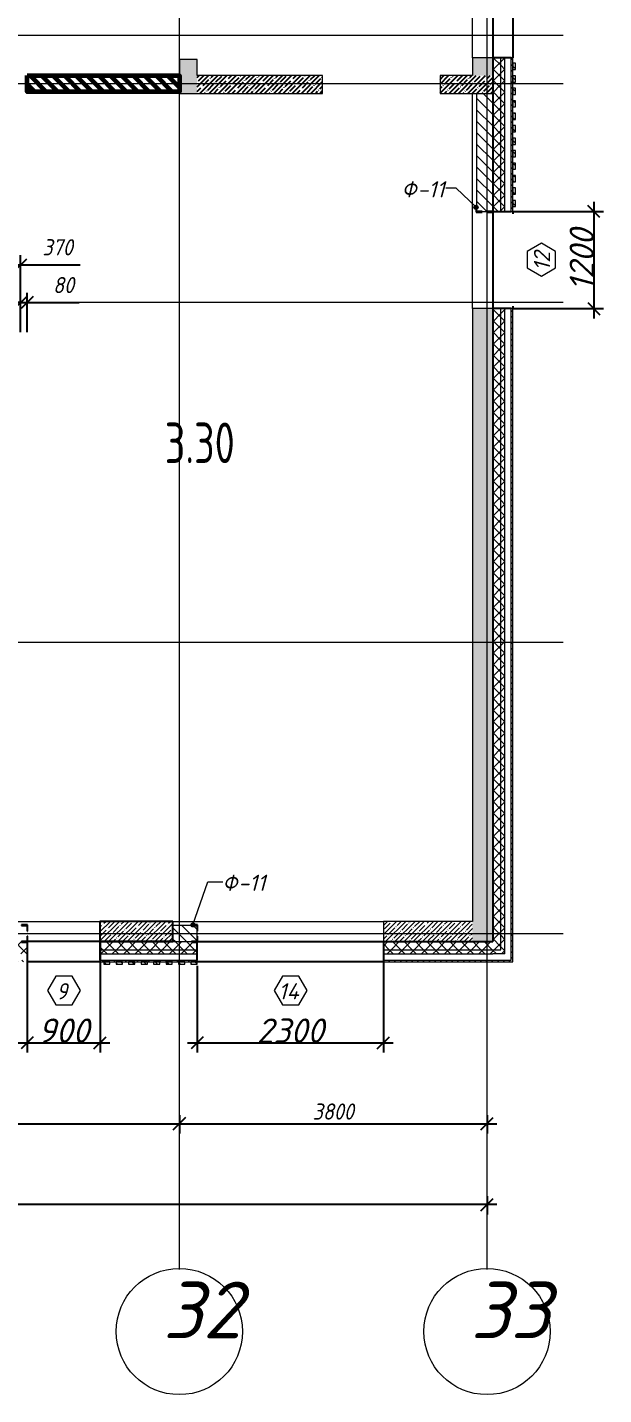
# Model space of a CAD drawing. Header units: millimetres. Extents: x 12986 to 523328, y -9759 to 30092.
# Drawn here: x 514764 to 521881, y -9567 to 7326 of the extents above; entities that cross this region are included whole.
import ezdxf

# ---------------------------------------------------------------- set-up
doc = ezdxf.new("R2010")
doc.units = ezdxf.units.MM
for name, color, linetype, lineweight in [('5) Блок ячеистый', 160, 'Continuous', 60), ('A-ANNO-DIMS', 7, 'Continuous', 9), ('A-AREA-IDEN', 7, 'Continuous', 9), ('A-DETL', 7, 'Continuous', 9), ('A-GENM-1', 7, 'Continuous', 25), ('A-GENM-IDEN', 7, 'Continuous', 9), ('A-GLAZ-IDEN', 7, 'Continuous', 9), ('A-WALL', 7, 'Continuous', 5), ('A-WALL-1', 7, 'Continuous', 25), ('A-WALL-FNSH-1', 7, 'Continuous', 9), ('A-WALL-FNSH-2', 7, 'Continuous', 5), ('A-WALL-PATT-1', 7, 'Continuous', 5), ('I-WALL', 7, 'Continuous', 5), ('S-COLS-1', 7, 'Continuous', 5), ('S-COLS-2', 7, 'Continuous', 25), ('Оси', 7, 'Continuous', 9), ('Оси-1', 7, 'Continuous', 20)]:
    doc.layers.add(name, color=color, linetype=linetype, lineweight=lineweight)
for name, color, linetype, lineweight, true_color in [('A-WALL-11', 7, 'Continuous', 13, 0x800000), ('A-WALL-2', 7, 'Continuous', 13, 0x000000), ('A-WALL-3', 7, 'Continuous', 5, 0x000000), ('A-WALL-PATT-2', 7, 'Continuous', 5, 0xce0000)]:
    doc.layers.add(name, color=color, linetype=linetype, lineweight=lineweight, true_color=true_color)
doc.styles.add('ISOCPEUR_I', font='isocpeui.ttf', dxfattribs={"height": 250})
doc.styles.add('ISOCPEUR_I_2', font='isocpeui.ttf', dxfattribs={"height": 300})
doc.styles.add('ISOCPEUR_I_3', font='isocpeui.ttf', dxfattribs={"width": 0.9, "height": 200})
doc.styles.add('СПДС', font='ГОСТ тип А.ttf', dxfattribs={"width": 0.9})
doc.dimstyles.new('ISO-2_0_0_9К_СРЕДНИЙ_2', dxfattribs={"dimscale": 304.8, "dimtxt": 199.196235, "dimasz": 0.492126, "dimexe": 0.393701, "dimexo": 0, "dimgap": 0, "dimtad": 1, "dimdec": 0, "dimzin": 0, "dimdsep": 46, "dimtxsty": 'ISOCPEUR_I_2', "dimblk1": 'OBLIQUE', "dimblk2": 'OBLIQUE', "dimsah": 1, "dimcen": 0.09, "dimdle": 0.393701, "dimazin": 0, "dimtfac": 1, "dimtdec": 4, "dimtix": 1, "dimtmove": 0, "dimatfit": 3, "dimfxl": 1, "dimtvp": 1, "dimtolj": 1, "dimtzin": 0, "dimarcsym": 2})
doc.dimstyles.new('ISO-2_0_0_9К_СРЕДНИЙ_ФОН', dxfattribs={"dimscale": 304.8, "dimtxt": 199.196235, "dimasz": 0.492126, "dimexe": 0.393701, "dimexo": 0, "dimgap": 0.164042, "dimtad": 1, "dimdec": 0, "dimdsep": 46, "dimtxsty": 'ISOCPEUR_I_3', "dimblk1": 'OBLIQUE', "dimblk2": 'OBLIQUE', "dimsah": 1, "dimcen": 0.09, "dimdle": 0.393701, "dimazin": 0, "dimtfac": 1, "dimtdec": 4, "dimtix": 1, "dimtmove": 1, "dimatfit": 3, "dimfxl": 1, "dimtvp": 1, "dimtfill": 1, "dimtolj": 1, "dimtzin": 0, "dimarcsym": 2})
doc.dimstyles.new('ISO-2_0_0_9К_СРЕДНИЙ_ФОН_1', dxfattribs={"dimscale": 304.8, "dimtxt": 199.196235, "dimasz": 0.492126, "dimexe": 0.393701, "dimexo": 0, "dimgap": 0.164042, "dimtad": 1, "dimdec": 0, "dimdsep": 46, "dimtxsty": 'ISOCPEUR_I_3', "dimblk1": 'OBLIQUE', "dimblk2": 'OBLIQUE', "dimsah": 1, "dimcen": 0.09, "dimdle": 0.393701, "dimazin": 0, "dimtfac": 1, "dimtdec": 4, "dimtix": 1, "dimtmove": 0, "dimatfit": 3, "dimfxl": 1, "dimtvp": 1, "dimtfill": 1, "dimtolj": 1, "dimtzin": 0, "dimarcsym": 2})
doc.dimstyles.new('ISO-2_0_0_9К_СРЕДНИЙ_ФОН_2', dxfattribs={"dimscale": 304.8, "dimtxt": 199.196235, "dimasz": 0.492126, "dimexe": 0.393701, "dimexo": 0, "dimgap": 0.164042, "dimtad": 1, "dimdec": 0, "dimdsep": 46, "dimtxsty": 'ISOCPEUR_I_3', "dimblk1": 'OBLIQUE', "dimblk2": 'OBLIQUE', "dimsah": 1, "dimcen": 0.09, "dimdle": 0.393701, "dimazin": 0, "dimtfac": 1, "dimtdec": 4, "dimtix": 1, "dimtmove": 2, "dimatfit": 3, "dimfxl": 1, "dimtvp": 1, "dimtfill": 1, "dimtolj": 1, "dimtzin": 0, "dimarcsym": 2})
pattern_1 = [(135, (395430.81, -3869.25), (-70.71068, -70.71068), [])]
pattern_2 = [(45, (395430.81, -3869.25), (-57.024626, 57.024626), []), (45, (395487.83, -3869.25), (-57.024626, 57.024626), [100.806, -20.161, 3.353, -16.808])]
pattern_3 = [(135, (395430.81, -3869.254), (-35.35534, -35.35534), [])]
pattern_4 = [(45, (395430.81, -3869.25), (-70.71068, 70.71068), []), (135, (395430.81, -3869.25), (-70.71068, -70.71068), [])]

# ---------------------------------------------------------------- blocks, each defined once
blk = doc.blocks.new('Фахверк_СКБ_Уголок - Ф-11_200х2500 h-28441216-АР1_1_Кладочный план 3 этажа')
at = {"layer": 'A-GENM-1'}
for p, q in [((200, 156), (125, 156)), ((125, 156), (125, 81)), ((125, 81), (131, 81)), ((131, 19), (125, 19)), ((125, 19), (125, -56)), ((131, 81), (131, 150)), ((131, 150), (200, 150)), ((131, -50), (131, 19)), ((200, 150), (200, 156)), ((125, -56), (200, -56)), ((200, -50), (131, -50)), ((200, -56), (200, -50))]:
    blk.add_line(p, q, dxfattribs=at)
blk = doc.blocks.new('Ось сетки - Круг_Ø6_00__ISO-2_5_0_9K_ кружки поменьше-23056867-АР1_1_Кладочный план 3 этажа')
at = {"layer": 'Оси'}
blk.add_circle((0, 0), 2.6, dxfattribs=at)
blk = doc.blocks.new('_Oblique')
at = {"color": 0, "linetype": 'ByBlock', "lineweight": -2}
blk.add_line((-0.5, -0.5), (0.5, 0.5), dxfattribs=at)
blk = doc.blocks.new('*D3427')
at = {"layer": 'A-ANNO-DIMS', "color": 0, "lineweight": -2, "transparency": 16777216}
for p, q in [((511271, -6219), (516761, -6219)), ((511391, -6113), (511391, -6339)), ((516641, -6113), (516641, -6339))]:
    blk.add_line(p, q, dxfattribs=at)
at = {"layer": 'Defpoints', "color": 0, "transparency": 16777216}
for p in [(511391, -6113), (516641, -6113), (516641, -6219)]:
    blk.add_point(p, dxfattribs=at)
at = {"layer": 'A-ANNO-DIMS', "color": 0, "lineweight": -2, "transparency": 16777216, "xscale": 150, "yscale": 150, "zscale": 150, "rotation": 180}
blk.add_blockref('_Oblique', (511391, -6219), dxfattribs=at)
at = {"layer": 'A-ANNO-DIMS', "color": 0, "lineweight": -2, "transparency": 16777216, "xscale": 150, "yscale": 150, "zscale": 150}
blk.add_blockref('_Oblique', (516641, -6219), dxfattribs=at)
at = {"layer": 'A-ANNO-DIMS', "color": 0, "transparency": 16777216, "insert": (514016, -6069), "char_height": 200, "width": 606.78, "attachment_point": 5, "style": 'ISOCPEUR_I_3', "bg_fill": 3, "box_fill_scale": 1.1, "bg_fill_color": 256, "bg_fill_true_color": 13158600, "bg_fill_transparency": 0}
blk.add_mtext('\\A1;5250', dxfattribs=at)
blk = doc.blocks.new('*D3428')
at = {"layer": 'A-ANNO-DIMS', "color": 0, "lineweight": -2, "transparency": 16777216}
for p, q in [((516521, -6219), (520561, -6219)), ((516641, -6113), (516641, -6339)), ((520441, -6113), (520441, -6339))]:
    blk.add_line(p, q, dxfattribs=at)
at = {"layer": 'Defpoints', "color": 0, "transparency": 16777216}
for p in [(516641, -6113), (520441, -6113), (520441, -6219)]:
    blk.add_point(p, dxfattribs=at)
at = {"layer": 'A-ANNO-DIMS', "color": 0, "lineweight": -2, "transparency": 16777216, "xscale": 150, "yscale": 150, "zscale": 150, "rotation": 180}
blk.add_blockref('_Oblique', (516641, -6219), dxfattribs=at)
at = {"layer": 'A-ANNO-DIMS', "color": 0, "lineweight": -2, "transparency": 16777216, "xscale": 150, "yscale": 150, "zscale": 150}
blk.add_blockref('_Oblique', (520441, -6219), dxfattribs=at)
at = {"layer": 'A-ANNO-DIMS', "color": 0, "transparency": 16777216, "insert": (518541, -6069), "char_height": 200, "width": 606.78, "attachment_point": 5, "style": 'ISOCPEUR_I_3', "bg_fill": 3, "box_fill_scale": 1.1, "bg_fill_color": 256, "bg_fill_true_color": 13158600, "bg_fill_transparency": 0}
blk.add_mtext('\\A1;3800', dxfattribs=at)
blk = doc.blocks.new('*D3429')
at = {"layer": 'A-ANNO-DIMS', "color": 0, "lineweight": -2, "transparency": 16777216}
for p, q in [((395421, -7219), (456288, -7219)), ((395541, -7113), (395541, -7339)), ((520561, -7219), (457110, -7219)), ((520441, -7113), (520441, -7339))]:
    blk.add_line(p, q, dxfattribs=at)
at = {"layer": 'Defpoints', "color": 0, "transparency": 16777216}
for p in [(395541, -7113), (520441, -7113), (520441, -7219)]:
    blk.add_point(p, dxfattribs=at)
at = {"layer": 'A-ANNO-DIMS', "color": 0, "lineweight": -2, "transparency": 16777216, "xscale": 150, "yscale": 150, "zscale": 150, "rotation": 180}
blk.add_blockref('_Oblique', (395541, -7219), dxfattribs=at)
at = {"layer": 'A-ANNO-DIMS', "color": 0, "lineweight": -2, "transparency": 16777216, "xscale": 150, "yscale": 150, "zscale": 150}
blk.add_blockref('_Oblique', (520441, -7219), dxfattribs=at)
at = {"layer": 'A-ANNO-DIMS', "color": 0, "transparency": 16777216, "insert": (456258, -6908), "char_height": 200, "width": 882.59, "attachment_point": 1, "line_spacing_factor": 1.149209, "style": 'ISOCPEUR_I_3', "bg_fill": 3, "box_fill_scale": 1.1, "bg_fill_color": 256, "bg_fill_true_color": 13158600, "bg_fill_transparency": 0}
blk.add_mtext('\\A1;124900', dxfattribs=at)
blk = doc.blocks.new('AAR_СКБ_Марка_Окна_Перемычка и проем - Марка проема-25443838-АР1_1_Кладочный план 3 этажа')
at = {"layer": 'A-GLAZ-IDEN'}
for p, q in [((-0.97, -0.98), (-1.99, -2.75)), ((1.07, -0.98), (-0.97, -0.98)), ((2.09, -2.75), (1.07, -0.98)), ((-1.99, -2.75), (-0.97, -4.51)), ((1.07, -4.51), (2.09, -2.75)), ((-0.97, -4.51), (1.07, -4.51))]:
    blk.add_line(p, q, dxfattribs=at)
blk = doc.blocks.new('*D3453')
at = {"layer": 'A-ANNO-DIMS', "color": 0, "lineweight": -2, "transparency": 16777216}
for p, q in [((514191, 4393), (514681, 4393)), ((514311, 3560), (514311, 4513)), ((514681, 3560), (514681, 4513)), ((514681, 4393), (515417, 4393))]:
    blk.add_line(p, q, dxfattribs=at)
at = {"layer": 'Defpoints', "color": 0, "transparency": 16777216}
for p in [(514681, 4393), (514311, 3560), (514681, 3560)]:
    blk.add_point(p, dxfattribs=at)
at = {"layer": 'A-ANNO-DIMS', "color": 0, "lineweight": -2, "transparency": 16777216, "xscale": 150, "yscale": 150, "zscale": 150, "rotation": 180}
blk.add_blockref('_Oblique', (514311, 4393), dxfattribs=at)
at = {"layer": 'A-ANNO-DIMS', "color": 0, "lineweight": -2, "transparency": 16777216, "xscale": 150, "yscale": 150, "zscale": 150}
blk.add_blockref('_Oblique', (514681, 4393), dxfattribs=at)
at = {"layer": 'A-ANNO-DIMS', "color": 0, "transparency": 16777216, "insert": (514949, 4709), "char_height": 200, "width": 455.09, "attachment_point": 1, "line_spacing_factor": 1.149209, "style": 'ISOCPEUR_I_3', "bg_fill": 3, "box_fill_scale": 1.1, "bg_fill_color": 256, "bg_fill_true_color": 13158600, "bg_fill_transparency": 0}
blk.add_mtext('\\A1;370', dxfattribs=at)
blk = doc.blocks.new('*D3454')
at = {"layer": 'A-ANNO-DIMS', "color": 0, "lineweight": -2, "transparency": 16777216}
for p, q in [((514681, 3926), (514531, 3926)), ((514681, 3560), (514681, 4046)), ((514681, 3926), (514761, 3926)), ((514761, 3560), (514761, 4046)), ((514761, 3926), (515405, 3926))]:
    blk.add_line(p, q, dxfattribs=at)
at = {"layer": 'Defpoints', "color": 0, "transparency": 16777216}
for p in [(514761, 3926), (514681, 3560), (514761, 3560)]:
    blk.add_point(p, dxfattribs=at)
at = {"layer": 'A-ANNO-DIMS', "color": 0, "lineweight": -2, "transparency": 16777216, "xscale": 150, "yscale": 150, "zscale": 150}
blk.add_blockref('_Oblique', (514681, 3926), dxfattribs=at)
at = {"layer": 'A-ANNO-DIMS', "color": 0, "lineweight": -2, "transparency": 16777216, "xscale": 150, "yscale": 150, "zscale": 150, "rotation": 180}
blk.add_blockref('_Oblique', (514761, 3926), dxfattribs=at)
at = {"layer": 'A-ANNO-DIMS', "color": 0, "transparency": 16777216, "insert": (515081, 4242), "char_height": 200, "width": 303.39, "attachment_point": 1, "line_spacing_factor": 1.149209, "style": 'ISOCPEUR_I_3', "bg_fill": 3, "box_fill_scale": 1.1, "bg_fill_color": 256, "bg_fill_true_color": 13158600, "bg_fill_transparency": 0}
blk.add_mtext('\\A1;80', dxfattribs=at)
blk = doc.blocks.new('*D3657')
at = {"layer": 'A-ANNO-DIMS', "color": 0, "lineweight": -2, "transparency": 16777216}
for p, q in [((519161, -3969), (519161, -5339)), ((516861, -4269), (516861, -5339)), ((516741, -5219), (519281, -5219))]:
    blk.add_line(p, q, dxfattribs=at)
at = {"layer": 'Defpoints', "color": 0, "transparency": 16777216}
for p in [(519161, -3969), (516861, -4269), (519161, -5219)]:
    blk.add_point(p, dxfattribs=at)
at = {"layer": 'A-ANNO-DIMS', "color": 0, "lineweight": -2, "transparency": 16777216, "xscale": 150, "yscale": 150, "zscale": 150, "rotation": 180}
blk.add_blockref('_Oblique', (516861, -5219), dxfattribs=at)
at = {"layer": 'A-ANNO-DIMS', "color": 0, "lineweight": -2, "transparency": 16777216, "xscale": 150, "yscale": 150, "zscale": 150}
blk.add_blockref('_Oblique', (519161, -5219), dxfattribs=at)
at = {"layer": 'A-ANNO-DIMS', "color": 0, "transparency": 16777216, "insert": (518011, -5069), "char_height": 300, "width": 606.78, "attachment_point": 5, "style": 'ISOCPEUR_I_2'}
blk.add_mtext('\\A1;2300', dxfattribs=at)
blk = doc.blocks.new('*D3658')
at = {"layer": 'A-ANNO-DIMS', "color": 0, "lineweight": -2, "transparency": 16777216}
for p, q in [((521761, 5171), (521761, 3731)), ((520766, 5051), (521881, 5051)), ((520764, 3851), (521881, 3851))]:
    blk.add_line(p, q, dxfattribs=at)
at = {"layer": 'Defpoints', "color": 0, "transparency": 16777216}
for p in [(520766, 5051), (520764, 3851), (521761, 3851)]:
    blk.add_point(p, dxfattribs=at)
at = {"layer": 'A-ANNO-DIMS', "color": 0, "lineweight": -2, "transparency": 16777216, "xscale": 150, "yscale": 150, "zscale": 150}
for p, rotation in [((521761, 5051), 90), ((521761, 3851), 270)]:
    blk.add_blockref('_Oblique', p, dxfattribs=dict(at, rotation=rotation))
at = {"layer": 'A-ANNO-DIMS', "color": 0, "transparency": 16777216, "insert": (521611, 4451), "char_height": 300, "width": 560.81, "attachment_point": 5, "rotation": 90, "style": 'ISOCPEUR_I_2'}
blk.add_mtext('\\A1;1200', dxfattribs=at)
blk = doc.blocks.new('*D3759')
at = {"layer": 'A-ANNO-DIMS', "color": 0, "lineweight": -2, "transparency": 16777216}
for p, q in [((514761, -3969), (514761, -5339)), ((515661, -3969), (515661, -5339)), ((514641, -5219), (515781, -5219))]:
    blk.add_line(p, q, dxfattribs=at)
at = {"layer": 'Defpoints', "color": 0, "transparency": 16777216}
for p in [(514761, -3969), (515661, -3969), (515661, -5219)]:
    blk.add_point(p, dxfattribs=at)
at = {"layer": 'A-ANNO-DIMS', "color": 0, "lineweight": -2, "transparency": 16777216, "xscale": 150, "yscale": 150, "zscale": 150, "rotation": 180}
blk.add_blockref('_Oblique', (514761, -5219), dxfattribs=at)
at = {"layer": 'A-ANNO-DIMS', "color": 0, "lineweight": -2, "transparency": 16777216, "xscale": 150, "yscale": 150, "zscale": 150}
blk.add_blockref('_Oblique', (515661, -5219), dxfattribs=at)
at = {"layer": 'A-ANNO-DIMS', "color": 0, "transparency": 16777216, "insert": (515211, -5069), "char_height": 300, "width": 455.09, "attachment_point": 5, "style": 'ISOCPEUR_I_2'}
blk.add_mtext('\\A1;900', dxfattribs=at)

msp = doc.modelspace()

# ---------------------------------------------------------------- hatches: boundary and pattern name
h = msp.add_hatch()
h.set_pattern_fill('FP_4', color=256, style=0, pattern_type=2)
h.set_pattern_definition(pattern_2)
h.paths.add_polyline_path([(516640.80855, 6510.74642), (516860.80855, 6510.74642), (516860.80855, 6930.74642), (516640.80855, 6930.74642)], flags=0)
h.paths.add_polyline_path([(516640.80855, 8380.74642), (516860.80855, 8380.74642), (516860.80854, 9530.74642), (516640.80855, 9530.74642), (516640.80855, 8502.53507)], flags=0)
h.paths.add_polyline_path([(516807.81585, 10030.74642), (516860.80854, 10030.74642), (516860.80854, 14730.74641), (516640.80855, 14730.74641), (516640.80855, 10030.74642)], flags=0)
h = msp.add_hatch()
h.set_pattern_fill('FP_4', color=256, style=0, pattern_type=2)
h.set_pattern_definition(pattern_2)
h.paths.add_polyline_path([(519860.80855, 6510.74642), (520510.80855, 6510.74642), (520510.80855, 6730.74642), (519860.80855, 6730.74642)], flags=0)
h.paths.add_polyline_path([(516860.80855, 6510.74642), (518410.80855, 6510.74642), (518410.80855, 6730.74642), (516860.80855, 6730.74642)], flags=0)
at = {"layer": '5) Блок ячеистый'}
h = msp.add_hatch(dxfattribs=at)
h.set_pattern_fill('FP_1', color=256, style=0, pattern_type=2)
h.set_pattern_definition(pattern_1)
h.paths.add_polyline_path([(516640.80852, 6530.74642), (516640.80852, 6730.74642), (514760.80855, 6730.74642), (514760.80855, 6530.74642)], flags=0)
h.paths.add_polyline_path([(505180.80849, 6530.74642), (505660.80855, 6530.74642), (505660.80855, 6730.74642), (504980.80849, 6730.74642), (504980.80849, 6530.74642)], flags=0)
h.paths.add_polyline_path([(507360.80849, 6530.74642), (507360.80849, 6730.74642), (506660.80855, 6730.74642), (506660.80855, 6530.74642), (506739.09118, 6530.74642)], flags=0)
at = {"layer": 'A-GENM-IDEN'}
h = msp.add_hatch(color=256, dxfattribs=at)
edge = h.paths.add_edge_path(flags=0)
edge.add_arc((520304.80855, 5103.07996), 25, 0, 360)
h = msp.add_hatch(color=256, dxfattribs=at)
edge = h.paths.add_edge_path(flags=0)
edge.add_arc((516808.47525, -3763.25358), 25, 0, 360)
at = {"layer": 'A-WALL-PATT-1'}
h = msp.add_hatch(dxfattribs=at)
h.set_pattern_fill('FP_1', color=256, style=0, pattern_type=2)
h.set_pattern_definition(pattern_1)
h.paths.add_polyline_path([(520510.80855, 5050.74662), (520510.80855, 6510.74642), (520310.80855, 6510.74642), (520310.80855, 5050.74662), (520441.80855, 5050.74662)], flags=0)
h = msp.add_hatch(dxfattribs=at)
h.set_pattern_fill('FP_1', color=256, style=0, pattern_type=2)
h.set_pattern_definition(pattern_1)
h.paths.add_polyline_path([(516560.80859, -3969.25358), (516860.80855, -3969.25358), (516860.80855, -3769.25358), (516560.80859, -3769.25358)], flags=0)
at = {"layer": 'A-WALL-PATT-2'}
h = msp.add_hatch(dxfattribs=at)
h.set_pattern_fill('FP_3', color=256, style=0, pattern_type=2)
h.set_pattern_definition(pattern_3)
h.paths.add_polyline_path([(520740.80855, -4219.25358), (520760.80855, -4219.25358), (520760.80855, 3850.74662), (520740.80855, 3850.74662), (520740.80855, -4199.25358)], flags=0)
h.paths.add_polyline_path([(520760.80855, 9250.74651), (520760.80855, 17760.74642), (520740.80855, 17760.74642), (520740.80855, 9250.74651)], flags=0)
h = msp.add_hatch(dxfattribs=at)
h.set_pattern_fill('FP_2', color=256, style=0, pattern_type=2)
h.set_pattern_definition(pattern_4)
h.paths.add_polyline_path([(520610.80855, -4119.25358), (520660.80855, -4119.25358), (520660.80855, 3850.74662), (520610.80855, 3850.74662), (520610.80855, -4069.25358)], flags=0)
h.paths.add_polyline_path([(520660.80855, 9250.74651), (520660.80855, 17630.74642), (520610.80855, 17630.74642), (520610.80855, 9250.74651)], flags=0)
h = msp.add_hatch(dxfattribs=at)
h.set_pattern_fill('FP_4', color=256, style=0, pattern_type=2)
h.set_pattern_definition(pattern_2)
h.paths.add_polyline_path([(520510.80855, 6730.74642), (520510.80855, 6950.74651), (520260.80855, 6950.74651), (520260.80855, 6730.74642)], flags=0)
h.paths.add_polyline_path([(520260.80855, 9250.74651), (520510.80855, 9250.74651), (520510.80855, 17530.74642), (520260.80855, 17530.74642), (520260.80855, 14222.381)], flags=0)
h = msp.add_hatch(dxfattribs=at)
h.set_pattern_fill('FP_2', color=256, style=0, pattern_type=2)
h.set_pattern_definition(pattern_4)
h.paths.add_polyline_path([(520510.80855, -4069.25358), (520610.80855, -4069.25358), (520610.80855, 3850.74662), (520510.80855, 3850.74662), (520510.80855, -3969.25358)], flags=0)
h.paths.add_polyline_path([(520510.80855, 9250.74651), (520610.80855, 9250.74651), (520610.80855, 17530.74642), (520510.80855, 17530.74642), (520510.80855, 14222.381)], flags=0)
h = msp.add_hatch(dxfattribs=at)
h.set_pattern_fill('FP_2', color=256, style=0, pattern_type=2)
h.set_pattern_definition(pattern_4)
h.paths.add_polyline_path([(520610.80855, 5050.74662), (520610.80855, 6950.74651), (520510.80855, 6950.74651), (520510.80855, 5119.74662), (520516.80855, 5119.74662), (520516.80855, 5050.74662)], flags=0)
h = msp.add_hatch(dxfattribs=at)
h.set_pattern_fill('FP_2', color=256, style=0, pattern_type=2)
h.set_pattern_definition(pattern_4)
h.paths.add_polyline_path([(520660.80855, 5050.74642), (520660.80855, 6950.74651), (520610.80855, 6950.74651), (520610.80855, 5050.74642)], flags=0)
h = msp.add_hatch(dxfattribs=at)
h.set_pattern_fill('FP_3', color=256, style=0, pattern_type=2)
h.set_pattern_definition(pattern_3)
h.paths.add_polyline_path([(520760.80855, 5050.74642), (520760.80855, 6950.74651), (520740.80855, 6950.74651), (520740.80855, 5050.74642)], flags=0)
h = msp.add_hatch(dxfattribs=at)
h.set_pattern_fill('FP_3', color=256, style=0, pattern_type=2)
h.set_pattern_definition(pattern_3)
h.paths.add_polyline_path([(520760.80855, 5110.74652), (520790.80855, 5110.74652), (520790.80855, 5187.74652), (520760.80855, 5187.74652)], flags=0)
h.paths.add_polyline_path([(520760.80855, 5264.74652), (520790.80855, 5264.74652), (520790.80855, 5341.74652), (520760.80855, 5341.74652)], flags=0)
h.paths.add_polyline_path([(520760.80855, 5418.74652), (520790.80855, 5418.74652), (520790.80855, 5495.74652), (520760.80855, 5495.74652)], flags=0)
h.paths.add_polyline_path([(520760.80855, 5572.74652), (520790.80855, 5572.74652), (520790.80855, 5649.74652), (520760.80855, 5649.74652), (520760.80855, 5642.61211)], flags=0)
h.paths.add_polyline_path([(520790.80855, 5726.74652), (520790.80855, 5803.74652), (520760.80855, 5803.74652), (520760.80855, 5726.74652)], flags=0)
h.paths.add_polyline_path([(520790.80855, 5880.74652), (520790.80855, 5957.74652), (520760.80855, 5957.74652), (520760.80855, 5880.74652)], flags=0)
h.paths.add_polyline_path([(520760.80855, 6034.74652), (520790.80855, 6034.74652), (520790.80855, 6111.74652), (520760.80855, 6111.74652)], flags=0)
h.paths.add_polyline_path([(520790.80855, 6188.74652), (520790.80855, 6265.74652), (520760.80855, 6265.74652), (520760.80855, 6188.74652)], flags=0)
h.paths.add_polyline_path([(520760.80855, 6342.74652), (520790.80855, 6342.74652), (520790.80855, 6419.74652), (520760.80855, 6419.74652)], flags=0)
h.paths.add_polyline_path([(520790.80855, 6496.74652), (520790.80855, 6573.74652), (520760.80855, 6573.74652), (520760.80855, 6496.74652)], flags=0)
h.paths.add_polyline_path([(520760.80855, 6650.74652), (520790.80855, 6650.74652), (520790.80855, 6727.74652), (520760.80855, 6727.74652)], flags=0)
h.paths.add_polyline_path([(520790.80855, 6804.74652), (520790.80855, 6881.74652), (520760.80855, 6881.74652), (520760.80855, 6804.74652)], flags=0)
h = msp.add_hatch(dxfattribs=at)
h.set_pattern_fill('FP_4', color=256, style=0, pattern_type=2)
h.set_pattern_definition(pattern_2)
h.paths.add_polyline_path([(520260.80855, -3969.25358), (520510.80855, -3969.25358), (520510.80855, 3850.74662), (520260.80855, 3850.74662), (520260.80855, -3719.25358)], flags=0)
h = msp.add_hatch(dxfattribs=at)
h.set_pattern_fill('FP_4', color=256, style=0, pattern_type=2)
h.set_pattern_definition(pattern_2)
h.paths.add_polyline_path([(519160.80859, -3969.25358), (520260.80855, -3969.25358), (520260.80855, -3719.25358), (519160.80859, -3719.25358)], flags=0)
h = msp.add_hatch(dxfattribs=at)
h.set_pattern_fill('FP_2', color=256, style=0, pattern_type=2)
h.set_pattern_definition(pattern_4)
h.paths.add_polyline_path([(507960.80853, -4069.25358), (509110.80855, -4069.25358), (509110.28684, -3975.25358), (509041.80858, -3975.25358), (509041.80858, -3969.25358), (507960.80853, -3969.25358)], flags=0)
h.paths.add_polyline_path([(520510.80855, -4069.25358), (520510.80855, -3969.25358), (519160.80855, -3969.25358), (519160.80855, -4069.25358)], flags=0)
h.paths.add_polyline_path([(513360.80855, -4069.25358), (514760.80855, -4069.25358), (514760.28684, -3975.25358), (514691.80858, -3974.18215), (514691.80858, -3969.25358), (513360.80855, -3969.25358)], flags=0)
h.paths.add_polyline_path([(507060.80853, -4069.25358), (507060.28679, -3975.25358), (506991.80853, -3975.25358), (506991.80853, -3969.25358), (506229.80849, -3969.25358), (506229.80849, -3975.25358), (506160.80849, -3975.25358), (506160.80849, -4069.25358), (507052.11288, -4069.25358)], flags=0)
h.paths.add_polyline_path([(503460.80855, -4069.25358), (503460.80855, -3969.25358), (502560.80855, -3969.25358), (502560.80855, -4069.25358), (502677.5407, -4069.25358)], flags=0)
h.paths.add_polyline_path([(492579.80855, -4069.25358), (493560.80855, -4069.25358), (493560.28684, -3975.25358), (493491.80858, -3975.25358), (493491.80858, -3969.25358), (492579.80855, -3969.25358), (492579.80855, -3975.25358), (492510.80855, -3975.25358), (492510.80855, -4069.25358)], flags=0)
h.paths.add_polyline_path([(500610.80852, -4069.25358), (501660.80855, -4069.25358), (501660.28681, -3975.25358), (501591.80855, -3975.25358), (501591.80855, -3969.25358), (500679.80852, -3969.25358), (500679.80852, -3975.25358), (500610.80852, -3975.25358)], flags=0)
h.paths.add_polyline_path([(497262.14007, -4069.25358), (498310.80852, -4069.25358), (498310.28681, -3975.25358), (498241.80855, -3975.25358), (498241.80855, -3969.25358), (496329.80859, -3969.25358), (496329.80859, -3975.25358), (496260.80859, -3975.25358), (496260.80859, -4069.25358), (497160.8086, -4069.25358)], flags=0)
h.paths.add_polyline_path([(486431.3388, -4069.25358), (486460.80857, -4069.25358), (486460.80857, -3969.25358), (484690.80855, -3969.25358), (484690.80855, -4069.25358)], flags=0)
h = msp.add_hatch(dxfattribs=at)
h.set_pattern_fill('FP_2', color=256, style=0, pattern_type=2)
h.set_pattern_definition(pattern_4)
h.paths.add_polyline_path([(511410.80855, -4069.25358), (512460.80855, -4069.25358), (512460.28681, -3975.25358), (512391.80855, -3975.25358), (512391.80855, -3969.25358), (511479.80855, -3969.25358), (511479.80855, -3975.25358), (511410.80855, -3975.25358)], flags=0)
h.paths.add_polyline_path([(515660.80855, -4069.25358), (516860.80855, -4069.25358), (516860.28684, -3975.25358), (516791.80858, -3975.00358), (516791.80858, -3969.25358), (515660.80855, -3969.25358)], flags=0)
h.paths.add_polyline_path([(490210.80855, -4069.25358), (490210.28684, -3975.25358), (490141.80858, -3975.25358), (490141.80858, -3969.25358), (489060.80857, -3969.25359), (489060.80857, -4069.25358), (490202.11293, -4069.25358)], flags=0)
h = msp.add_hatch(dxfattribs=at)
h.set_pattern_fill('FP_3', color=256, style=0, pattern_type=2)
h.set_pattern_definition(pattern_3)
h.paths.add_polyline_path([(520610.80855, -4219.25358), (520740.80855, -4219.25358), (520740.80855, -4199.25358), (519160.80855, -4199.25358), (519160.80855, -4219.25358), (520510.80855, -4219.25358)], flags=0)
h.paths.add_polyline_path([(507060.80853, -4219.25358), (507060.80853, -4199.25358), (506160.80849, -4199.25358), (506160.80849, -4219.25358), (506739.09118, -4219.25358)], flags=0)
h.paths.add_polyline_path([(509110.80855, -4219.25358), (509110.80855, -4199.25358), (507960.80853, -4199.25358), (507960.80853, -4219.25358), (508092.94134, -4219.25358)], flags=0)
h.paths.add_polyline_path([(513360.80855, -4219.25358), (514760.80855, -4219.25358), (514760.80855, -4199.25358), (513360.80855, -4199.25358)], flags=0)
h.paths.add_polyline_path([(498310.80852, -4219.25358), (498310.80852, -4199.25358), (496260.80859, -4199.25358), (496260.80859, -4219.25358), (497262.14007, -4219.25358)], flags=0)
h.paths.add_polyline_path([(493200.58959, -4219.25358), (493560.80855, -4219.25358), (493560.80855, -4199.25358), (492510.80855, -4199.25358), (492510.80855, -4219.25358)], flags=0)
h.paths.add_polyline_path([(486460.80857, -4219.25358), (486460.80857, -4199.25358), (484540.80855, -4199.25358), (484540.80855, -4219.25358), (486431.3388, -4219.25358)], flags=0)
h.paths.add_polyline_path([(501660.80855, -4219.25358), (501660.80855, -4199.25358), (500610.80852, -4199.25358), (500610.80852, -4219.25358)], flags=0)
h.paths.add_polyline_path([(502560.80855, -4219.25358), (503460.80855, -4219.25358), (503460.80855, -4199.25358), (502560.80855, -4199.25358)], flags=0)
h = msp.add_hatch(dxfattribs=at)
h.set_pattern_fill('FP_2', color=256, style=0, pattern_type=2)
h.set_pattern_definition(pattern_4)
h.paths.add_polyline_path([(513360.80855, -4119.25358), (514760.80855, -4119.25358), (514760.80855, -4069.25358), (513360.80855, -4069.25358)], flags=0)
h.paths.add_polyline_path([(520610.80855, -4119.25358), (520610.80855, -4069.25358), (519160.80855, -4069.25358), (519160.80855, -4119.25358), (520510.80855, -4119.25358)], flags=0)
h.paths.add_polyline_path([(507060.80853, -4119.25358), (507060.80853, -4069.25358), (506160.80849, -4069.25358), (506160.80849, -4119.25358), (506739.09118, -4119.25358)], flags=0)
h.paths.add_polyline_path([(502560.80855, -4119.25358), (503460.80855, -4119.25358), (503460.80855, -4069.25358), (502560.80855, -4069.25358)], flags=0)
h.paths.add_polyline_path([(507960.80853, -4119.25358), (509110.80855, -4119.25358), (509110.80855, -4069.25358), (507960.80853, -4069.25358)], flags=0)
h.paths.add_polyline_path([(500610.80852, -4119.25358), (501660.80855, -4119.25358), (501660.80855, -4069.25358), (500610.80852, -4069.25358)], flags=0)
h.paths.add_polyline_path([(496260.80859, -4119.25358), (498310.80852, -4119.25358), (498310.80852, -4069.25358), (496260.80859, -4069.25358)], flags=0)
h.paths.add_polyline_path([(492510.80855, -4119.25358), (493560.80855, -4119.25358), (493560.80855, -4069.25358), (492510.80855, -4069.25358)], flags=0)
h.paths.add_polyline_path([(486431.3388, -4119.25358), (486460.80857, -4119.25358), (486460.80857, -4069.25358), (484640.80855, -4069.25358), (484640.80855, -4119.25358)], flags=0)
h = msp.add_hatch(dxfattribs=at)
h.set_pattern_fill('FP_2', color=256, style=0, pattern_type=2)
h.set_pattern_definition(pattern_4)
h.paths.add_polyline_path([(511410.80855, -4119.25358), (512460.80855, -4119.25358), (512460.80855, -4069.25358), (511410.80855, -4069.25358)], flags=0)
h.paths.add_polyline_path([(516216.04229, -4119.25358), (516860.80855, -4119.25358), (516860.80855, -4069.25358), (515660.80855, -4069.25358), (515660.80855, -4119.25358)], flags=0)
h.paths.add_polyline_path([(490210.80855, -4119.25358), (490210.80855, -4069.25358), (489060.80855, -4069.25358), (489060.80855, -4119.25358), (489139.03912, -4119.25358)], flags=0)
h = msp.add_hatch(dxfattribs=at)
h.set_pattern_fill('FP_3', color=256, style=0, pattern_type=2)
h.set_pattern_definition(pattern_3)
h.paths.add_polyline_path([(512460.80855, -4219.25358), (512460.80855, -4199.25358), (511410.80855, -4199.25358), (511410.80855, -4219.25358), (512154.49182, -4219.25358)], flags=0)
h.paths.add_polyline_path([(516216.04229, -4219.25358), (516860.80855, -4219.25358), (516860.80855, -4199.25358), (515660.80855, -4199.25358), (515660.80855, -4219.25358)], flags=0)
h.paths.add_polyline_path([(489060.80855, -4219.25358), (490210.80855, -4219.25358), (490210.80855, -4199.25358), (489060.80855, -4199.25358)], flags=0)
h = msp.add_hatch(dxfattribs=at)
h.set_pattern_fill('FP_3', color=256, style=0, pattern_type=2)
h.set_pattern_definition(pattern_3)
h.paths.add_polyline_path([(516168.80855, -4249.25358), (516245.80855, -4249.25358), (516245.80855, -4219.25358), (516168.80855, -4219.25358)], flags=0)
h.paths.add_polyline_path([(516553.80855, -4249.25358), (516553.80855, -4219.25358), (516476.80855, -4219.25358), (516476.80855, -4249.25358)], flags=0)
h.paths.add_polyline_path([(516014.80855, -4249.25358), (516091.80855, -4249.25358), (516091.80855, -4219.25358), (516014.80855, -4219.25358)], flags=0)
h.paths.add_polyline_path([(516859.80855, -4249.25358), (516859.80855, -4219.25358), (516782.80855, -4219.25358), (516782.80855, -4249.25358)], flags=0)
h.paths.add_polyline_path([(515937.80855, -4249.25358), (515937.80855, -4219.25358), (515860.80855, -4219.25358), (515860.80855, -4249.25358)], flags=0)
h.paths.add_polyline_path([(515706.80855, -4249.25358), (515783.80855, -4249.25358), (515783.80855, -4219.25358), (515706.80855, -4219.25358)], flags=0)
h.paths.add_polyline_path([(516399.80855, -4249.25358), (516399.80855, -4219.25358), (516322.80855, -4219.25358), (516322.80855, -4249.25358)], flags=0)
h.paths.add_polyline_path([(516630.80855, -4249.25358), (516707.80855, -4249.25358), (516707.80855, -4219.25358), (516630.80855, -4219.25358)], flags=0)
at = {"layer": 'S-COLS-1'}
h = msp.add_hatch(dxfattribs=at)
h.set_pattern_fill('FP_4', color=256, style=0, pattern_type=2)
h.set_pattern_definition(pattern_2)
h.paths.add_polyline_path([(515660.80858, -3969.25358), (516560.80858, -3969.25358), (516560.80858, -3719.25358), (515660.80858, -3719.25358)], flags=0)

# ---------------------------------------------------------------- linework, layer by layer
at = {"layer": '5) Блок ячеистый'}
msp.add_lwpolyline([(514760.80855, 6730.74642), (516640.80855, 6730.74642), (516640.80855, 6530.74642), (514760.80855, 6530.74642)], close=True, dxfattribs=at)
at = {"layer": 'A-DETL'}
for p, q in [((520660.80855, -4119.25358), (520660.80855, 3850.74662)), ((515660.80855, -4119.25358), (516860.80855, -4119.25358)), ((519160.80855, -4119.25358), (520510.80855, -4119.25358))]:
    msp.add_line(p, q, dxfattribs=at)
at = {"layer": 'A-GENM-IDEN'}
for p, q in [((520058.06363, 5337.4985), (519931.13461, 5337.4985)), ((520304.80855, 5103.07996), (520058.06363, 5337.4985)), ((516808.47525, -3763.25358), (516992.53603, -3230.50382)), ((516992.53603, -3230.50382), (517176.59681, -3230.50382))]:
    msp.add_line(p, q, dxfattribs=at)
for centre in [(520304.80855, 5103.07996), (516808.47525, -3763.25358)]:
    msp.add_circle(centre, 25, dxfattribs=at)
at = {"layer": 'A-WALL'}
for p, q in [((520610.80855, 5050.74642), (520610.80855, 6950.74651)), ((520660.80855, 5050.74642), (520660.80855, 6950.74651)), ((520740.80855, 5050.74642), (520740.80855, 6950.74651)), ((520610.80855, -4069.25358), (520610.80855, 3850.74662)), ((520740.80855, -4199.25358), (520740.80855, 3850.74662)), ((515660.80855, -4069.25358), (516860.80855, -4069.25358)), ((515660.80855, -4199.25358), (516860.80855, -4199.25358)), ((519160.80855, -4069.25358), (520610.80855, -4069.25358)), ((519160.80855, -4199.25358), (520740.80855, -4199.25358)), ((520660.80855, -4119.25358), (520510.80855, -4119.25358))]:
    msp.add_line(p, q, dxfattribs=at)
at = {"layer": 'A-WALL-1'}
for p, q in [((520510.80855, 17530.74642), (520510.80855, 5119.74662)), ((520760.80855, 9250.74651), (520760.80855, 6950.74651)), ((520740.80855, 6950.74651), (520510.80855, 6950.74651)), ((520510.80855, 5044.74662), (520510.80855, -3969.25358)), ((520516.80855, 5050.74642), (520740.80855, 5050.74642)), ((520760.80855, 5050.74642), (520760.80855, 5020.74662)), ((520740.80855, 3850.74662), (520510.80855, 3850.74662)), ((520760.80855, 3880.74662), (520760.80855, 3850.74662)), ((516560.80859, -3969.25358), (514766.80858, -3969.25358)), ((515660.80855, -3969.25358), (515660.80855, -4199.25358)), ((516860.80855, -4199.25358), (516860.80855, -3975.25358)), ((516866.80858, -3969.25358), (520510.80855, -3969.25358)), ((519160.80855, -3969.25358), (519160.80855, -4199.25358)), ((515660.80855, -4219.25358), (514760.80855, -4219.25358)), ((519160.80855, -4219.25358), (516860.80855, -4219.25358))]:
    msp.add_line(p, q, dxfattribs=at)
at = {"layer": 'A-WALL-11'}
msp.add_line((389220.80855, 7230.74641), (521382.43658, 7230.74641), dxfattribs=at)
at = {"layer": 'A-WALL-2'}
for p, q in [((520310.80855, 6510.74642), (520310.80855, 5119.74662)), ((520510.80855, 5119.74662), (520510.80855, 6510.74642)), ((520379.80855, 5050.74662), (520441.80855, 5050.74662)), ((516791.80858, -3769.25358), (516560.80859, -3769.25358)), ((516560.80859, -3769.25358), (516560.80859, -3969.25358)), ((516860.80855, -3900.25358), (516860.80855, -3838.25358)), ((516560.80859, -3969.25358), (516791.80858, -3969.25358))]:
    msp.add_line(p, q, dxfattribs=at)
at = {"layer": 'A-WALL-3'}
for p, q in [((516640.80855, 6930.74642), (516640.80855, 6510.74642)), ((516860.80855, 6930.74642), (516640.80855, 6930.74642)), ((516860.80855, 6730.74642), (516860.80855, 6930.74642)), ((520260.80855, 6950.74651), (520260.80855, 6730.74642)), ((520510.80855, 6950.74651), (520260.80855, 6950.74651)), ((520510.80855, 6510.74642), (520510.80855, 6950.74651)), ((518410.80855, 6730.74642), (516860.80855, 6730.74642)), ((518410.80855, 6510.74642), (518410.80855, 6730.74642)), ((520260.80855, 6730.74642), (519860.80855, 6730.74642)), ((519860.80855, 6730.74642), (519860.80855, 6510.74642)), ((516640.80855, 6510.74642), (518410.80855, 6510.74642)), ((519860.80855, 6510.74642), (520510.80855, 6510.74642)), ((520260.80855, 3850.74662), (520260.80855, -3719.25358)), ((520510.80855, 3850.74662), (520260.80855, 3850.74662)), ((520510.80855, -3969.25358), (520510.80855, 3850.74662)), ((520260.80855, -3719.25358), (519160.80859, -3719.25358)), ((519160.80859, -3719.25358), (519160.80859, -3969.25358)), ((519160.80859, -3969.25358), (520510.80855, -3969.25358))]:
    msp.add_line(p, q, dxfattribs=at)
at = {"layer": 'A-WALL-FNSH-1'}
for p, q in [((520760.80855, 6950.74651), (520740.80855, 6950.74651)), ((520760.80855, 5050.74642), (520760.80855, 6950.74651)), ((520790.80855, 6881.74652), (520760.80855, 6881.74652)), ((520760.80855, 6881.74652), (520760.80855, 6804.74652)), ((520760.80855, 6804.74652), (520790.80855, 6804.74652)), ((520790.80855, 6804.74652), (520790.80855, 6881.74652)), ((520790.80855, 6727.74652), (520760.80855, 6727.74652)), ((520760.80855, 6727.74652), (520760.80855, 6650.74652)), ((520760.80855, 6650.74652), (520790.80855, 6650.74652)), ((520790.80855, 6650.74652), (520790.80855, 6727.74652)), ((520790.80855, 6573.74652), (520760.80855, 6573.74652)), ((520760.80855, 6573.74652), (520760.80855, 6496.74652)), ((520760.80855, 6496.74652), (520790.80855, 6496.74652)), ((520790.80855, 6419.74652), (520760.80855, 6419.74652)), ((520760.80855, 6419.74652), (520760.80855, 6342.74652)), ((520790.80855, 6496.74652), (520790.80855, 6573.74652)), ((520790.80855, 6342.74652), (520790.80855, 6419.74652)), ((520760.80855, 6342.74652), (520790.80855, 6342.74652)), ((520790.80855, 6265.74652), (520760.80855, 6265.74652)), ((520760.80855, 6265.74652), (520760.80855, 6188.74652)), ((520790.80855, 6188.74652), (520790.80855, 6265.74652)), ((520760.80855, 6188.74652), (520790.80855, 6188.74652)), ((520790.80855, 6111.74652), (520760.80855, 6111.74652)), ((520760.80855, 6111.74652), (520760.80855, 6034.74652)), ((520790.80855, 6034.74652), (520790.80855, 6111.74652)), ((520760.80855, 6034.74652), (520790.80855, 6034.74652)), ((520790.80855, 5957.74652), (520760.80855, 5957.74652)), ((520760.80855, 5957.74652), (520760.80855, 5880.74652)), ((520790.80855, 5880.74652), (520790.80855, 5957.74652)), ((520760.80855, 5880.74652), (520790.80855, 5880.74652)), ((520790.80855, 5803.74652), (520760.80855, 5803.74652)), ((520760.80855, 5803.74652), (520760.80855, 5726.74652)), ((520790.80855, 5726.74652), (520790.80855, 5803.74652)), ((520760.80855, 5726.74652), (520790.80855, 5726.74652)), ((520790.80855, 5649.74652), (520760.80855, 5649.74652)), ((520760.80855, 5649.74652), (520760.80855, 5572.74652)), ((520790.80855, 5572.74652), (520790.80855, 5649.74652)), ((520760.80855, 5572.74652), (520790.80855, 5572.74652)), ((520790.80855, 5495.74652), (520760.80855, 5495.74652)), ((520760.80855, 5495.74652), (520760.80855, 5418.74652)), ((520760.80855, 5418.74652), (520790.80855, 5418.74652)), ((520790.80855, 5418.74652), (520790.80855, 5495.74652)), ((520790.80855, 5341.74652), (520760.80855, 5341.74652)), ((520760.80855, 5341.74652), (520760.80855, 5264.74652)), ((520760.80855, 5264.74652), (520790.80855, 5264.74652)), ((520790.80855, 5264.74652), (520790.80855, 5341.74652)), ((520790.80855, 5187.74652), (520760.80855, 5187.74652)), ((520760.80855, 5187.74652), (520760.80855, 5110.74652)), ((520760.80855, 5110.74652), (520790.80855, 5110.74652)), ((520790.80855, 5110.74652), (520790.80855, 5187.74652)), ((520740.80855, 5050.74642), (520760.80855, 5050.74642)), ((520760.80855, 3850.74662), (520740.80855, 3850.74662)), ((520760.80855, -4219.25358), (520760.80855, 3850.74662)), ((515660.80855, -4199.25358), (515660.80855, -4219.25358)), ((515660.80855, -4219.25358), (516860.80855, -4219.25358)), ((515783.80855, -4219.25358), (515706.80855, -4219.25358)), ((515706.80855, -4219.25358), (515706.80855, -4249.25358)), ((515783.80855, -4249.25358), (515783.80855, -4219.25358)), ((515937.80855, -4219.25358), (515860.80855, -4219.25358)), ((515860.80855, -4219.25358), (515860.80855, -4249.25358)), ((515937.80855, -4249.25358), (515937.80855, -4219.25358)), ((516091.80855, -4219.25358), (516014.80855, -4219.25358)), ((516014.80855, -4219.25358), (516014.80855, -4249.25358)), ((516091.80855, -4249.25358), (516091.80855, -4219.25358)), ((516245.80855, -4219.25358), (516168.80855, -4219.25358)), ((516168.80855, -4219.25358), (516168.80855, -4249.25358)), ((516245.80855, -4249.25358), (516245.80855, -4219.25358)), ((516399.80855, -4219.25358), (516322.80855, -4219.25358)), ((516322.80855, -4219.25358), (516322.80855, -4249.25358)), ((516399.80855, -4249.25358), (516399.80855, -4219.25358)), ((516553.80855, -4219.25358), (516476.80855, -4219.25358)), ((516476.80855, -4219.25358), (516476.80855, -4249.25358)), ((516553.80855, -4249.25358), (516553.80855, -4219.25358)), ((516707.80855, -4219.25358), (516630.80855, -4219.25358)), ((516630.80855, -4219.25358), (516630.80855, -4249.25358)), ((516707.80855, -4249.25358), (516707.80855, -4219.25358)), ((516859.80855, -4219.25358), (516782.80855, -4219.25358)), ((516782.80855, -4219.25358), (516782.80855, -4249.25358)), ((516859.80855, -4249.25358), (516859.80855, -4219.25358)), ((516860.80855, -4219.25358), (516860.80855, -4199.25358)), ((519160.80855, -4199.25358), (519160.80855, -4219.25358)), ((519160.80855, -4219.25358), (520760.80855, -4219.25358)), ((515706.80855, -4249.25358), (515783.80855, -4249.25358)), ((515860.80855, -4249.25358), (515937.80855, -4249.25358)), ((516014.80855, -4249.25358), (516091.80855, -4249.25358)), ((516168.80855, -4249.25358), (516245.80855, -4249.25358)), ((516322.80855, -4249.25358), (516399.80855, -4249.25358)), ((516476.80855, -4249.25358), (516553.80855, -4249.25358)), ((516630.80855, -4249.25358), (516707.80855, -4249.25358)), ((516782.80855, -4249.25358), (516859.80855, -4249.25358))]:
    msp.add_line(p, q, dxfattribs=at)
at = {"layer": 'A-WALL-FNSH-2'}
for p, q in [((516640.80852, 6730.74642), (514760.80855, 6730.74642)), ((516640.80852, 6530.74642), (516640.80852, 6730.74642)), ((514760.80855, 6530.74642), (516640.80852, 6530.74642))]:
    msp.add_line(p, q, dxfattribs=at)
at = {"layer": 'I-WALL'}
for p, q in [((520260.80855, 6950.74651), (520260.80855, 9250.74651)), ((520510.80855, 9250.74651), (520510.80855, 6950.74651)), ((520260.80855, 3850.74662), (520260.80855, 6510.74642)), ((520510.80855, 5044.74662), (520510.80855, 3850.74662)), ((514260.8086, -3719.25358), (515660.80858, -3719.25358)), ((516560.80858, -3719.25358), (519160.80859, -3719.25358))]:
    msp.add_line(p, q, dxfattribs=at)
at = {"layer": 'S-COLS-2'}
for p, q in [((516560.80858, -3719.25358), (515660.80858, -3719.25358)), ((515660.80858, -3719.25358), (515660.80858, -3969.25358)), ((516560.80858, -3969.25358), (516560.80858, -3719.25358)), ((515660.80858, -3969.25358), (516560.80858, -3969.25358))]:
    msp.add_line(p, q, dxfattribs=at)
at = {"layer": 'Оси-1'}
for p, q in [((516640.80852, -8019.25359), (516640.80852, 24767.68957)), ((520440.80852, -8019.25359), (520440.80852, 24767.68957)), ((389220.80855, 6630.74641), (521382.43658, 6630.74641)), ((389220.80855, 3930.74641), (521382.43658, 3930.74641)), ((389220.80855, -269.25359), (521382.43658, -269.25359)), ((389220.80855, -3869.25359), (521382.43658, -3869.25359))]:
    msp.add_line(p, q, dxfattribs=at)

# ---------------------------------------------------------------- block references
at = {"layer": 'A-GENM-1'}
for p, rotation in [((520460.80855, 4919.74662), 90), ((514891.80858, -3819.25358), 180), ((516991.80858, -3819.25358), 180)]:
    msp.add_blockref('Фахверк_СКБ_Уголок - Ф-11_200х2500 h-28441216-АР1_1_Кладочный план 3 этажа', p, dxfattribs=dict(at, rotation=rotation))
at = {"layer": 'A-GLAZ-IDEN', "xscale": 99.99999999999993, "yscale": 99.99999999999993, "zscale": 99.99999999999993, "rotation": 89.99999999999982}
msp.add_blockref('AAR_СКБ_Марка_Окна_Перемычка и проем - Марка проема-25443838-АР1_1_Кладочный план 3 этажа', (520837.11738, 4450.74662), dxfattribs=at)
at = {"layer": 'A-GLAZ-IDEN', "xscale": 99.99999999999993, "yscale": 99.99999999999993, "zscale": 99.99999999999993}
for p in [(515210.80855, -4299.97684), (518010.80855, -4299.97684)]:
    msp.add_blockref('AAR_СКБ_Марка_Окна_Перемычка и проем - Марка проема-25443838-АР1_1_Кладочный план 3 этажа', p, dxfattribs=at)
at = {"layer": 'Оси', "xscale": 300, "yscale": 300, "zscale": 99.99999999999993}
for p in [(516640.80852, -8786.50718), (520440.80852, -8786.50718)]:
    msp.add_blockref('Ось сетки - Круг_Ø6_00__ISO-2_5_0_9K_ кружки поменьше-23056867-АР1_1_Кладочный план 3 этажа', p, dxfattribs=at)

# ---------------------------------------------------------------- texts
at = {"layer": 'A-AREA-IDEN', "insert": (516460.28653, 2442.96264), "char_height": 500, "width": 1327.5945, "attachment_point": 1, "style": 'СПДС'}
msp.add_mtext('3.30', dxfattribs=at)
at = {"layer": 'A-GENM-IDEN', "char_height": 200, "attachment_point": 1, "style": 'ISOCPEUR_I_2'}
for s, insert, width in [('\\fISOCPEUR|b0|i1|c204|p34|;\\W.9;Ф', (519388.90013, 5425.11309), 230.886), ('-11', (519579.40013, 5425.11309), 389.620125), ('\\fISOCPEUR|b0|i1|c204|p34|;\\W.9;Ф', (517176.59681, -3142.88924), 230.886), ('-11', (517367.09681, -3142.88924), 389.620125)]:
    msp.add_mtext(s, dxfattribs=dict(at, insert=insert, width=width))
at = {"layer": 'A-GLAZ-IDEN', "insert": (521019.75876, 4316.8481), "char_height": 200, "width": 274.177125, "attachment_point": 1, "rotation": 90, "style": 'ISOCPEUR_I_2'}
msp.add_mtext('12', dxfattribs=at)
at = {"layer": 'A-GLAZ-IDEN', "char_height": 200, "attachment_point": 1, "style": 'ISOCPEUR_I_2'}
for s, insert, width in [('\\fISOCPEUR|b0|i1|c204|p34|;\\W.9;9', (515124.61002, -4482.61821), 158.734125), ('14', (517864.76002, -4482.61821), 303.037875)]:
    msp.add_mtext(s, dxfattribs=dict(at, insert=insert, width=width))
at = {"layer": 'Оси', "char_height": 700, "width": 404.0505, "attachment_point": 1, "style": 'ISOCPEUR_I'}
for s, insert in [('32', (516435.8802, -8170.47894)), ('33', (520235.8802, -8170.47894))]:
    msp.add_mtext(s, dxfattribs=dict(at, insert=insert))

# ---------------------------------------------------------------- dimensions: what is measured, and where the dimension line sits
at = {"layer": 'A-ANNO-DIMS'}
dim = msp.add_linear_dim(base=(521761.02257, 3850.74662), p1=(520766.05203, 5050.74662), p2=(520764.39257, 3850.74662), angle=90, dimstyle='ISO-2_0_0_9К_СРЕДНИЙ_2', override={"dimpost": '<>', "dimfxl": 1200.001147}, dxfattribs=at)
dim.commit()
dim.dimension.update_dxf_attribs({"geometry": '*D3658', "text_midpoint": (521611.02257, 4450.74662)})
for base, p1, p2, override, picture, middle in [((515660.80858, -5219.2579), (514760.80855, -3969.25358), (515660.80858, -3969.25358), {"dimpost": '<>', "dimfxl": 900.00003}, '*D3759', (515210.80856, -5069.2579)), ((519160.80859, -5219.2579), (516860.80855, -4269.25358), (519160.80859, -3969.25358), {"dimpost": '<>', "dimfxl": 2319.48274}, '*D3657', (518010.80857, -5069.2579))]:
    dim = msp.add_linear_dim(base=base, p1=p1, p2=p2, dimstyle='ISO-2_0_0_9К_СРЕДНИЙ_2', override=override, dxfattribs=at)
    dim.commit()
    dim.dimension.update_dxf_attribs({"geometry": picture, "text_midpoint": middle})

# ---------------------------------------------------------------- next in the draw order: dimensions: what is measured, and where the dimension line sits
for base, p1, p2, dimstyle, override, picture, middle in [((514680.80855, 4392.71217), (514310.80855, 3559.89151), (514680.80855, 3559.89151), 'ISO-2_0_0_9К_СРЕДНИЙ_ФОН_1', {"dimpost": '<>', "dimfxl": 370}, '*D3453', (515176.249, 4392.71217)), ((520440.80852, -7219.07555), (395540.80855, -7113.00953), (520440.80852, -7113.00953), 'ISO-2_0_0_9К_СРЕДНИЙ_ФОН_2', {"dimpost": '<>', "dimfxl": 124899.999966}, '*D3429', (456699.32953, -7041.11773))]:
    dim = msp.add_linear_dim(base=base, p1=p1, p2=p2, dimstyle=dimstyle, override=override, dxfattribs=at)
    dim.commit()
    dim.dimension.update_dxf_attribs({"geometry": picture, "text_midpoint": middle, "dimtype": 160})
dim = msp.add_linear_dim(base=(516640.80852, -6219.43197), p1=(511390.80852, -6113.36595), p2=(516640.80852, -6113.36595), dimstyle='ISO-2_0_0_9К_СРЕДНИЙ_ФОН', override={"dimpost": '<>', "dimfxl": 5250}, dxfattribs=at)
dim.commit()
dim.dimension.update_dxf_attribs({"geometry": '*D3427', "text_midpoint": (514015.80852, -6069.43197)})

# ---------------------------------------------------------------- next in the draw order: dimensions: what is measured, and where the dimension line sits
dim = msp.add_linear_dim(base=(514760.80855, 3925.5403), p1=(514680.80855, 3559.89151), p2=(514760.80855, 3559.89151), dimstyle='ISO-2_0_0_9К_СРЕДНИЙ_ФОН_1', override={"dimpost": '<>', "dimfxl": 80}, dxfattribs=at)
dim.commit()
dim.dimension.update_dxf_attribs({"geometry": '*D3454', "text_midpoint": (515232.71764, 3925.5403), "dimtype": 160})
dim = msp.add_linear_dim(base=(520440.80852, -6219.43197), p1=(516640.80852, -6113.36595), p2=(520440.80852, -6113.36595), dimstyle='ISO-2_0_0_9К_СРЕДНИЙ_ФОН', override={"dimpost": '<>', "dimfxl": 3800}, dxfattribs=at)
dim.commit()
dim.dimension.update_dxf_attribs({"geometry": '*D3428', "text_midpoint": (518540.80852, -6069.43197)})

doc.saveas('drawing.dxf')
